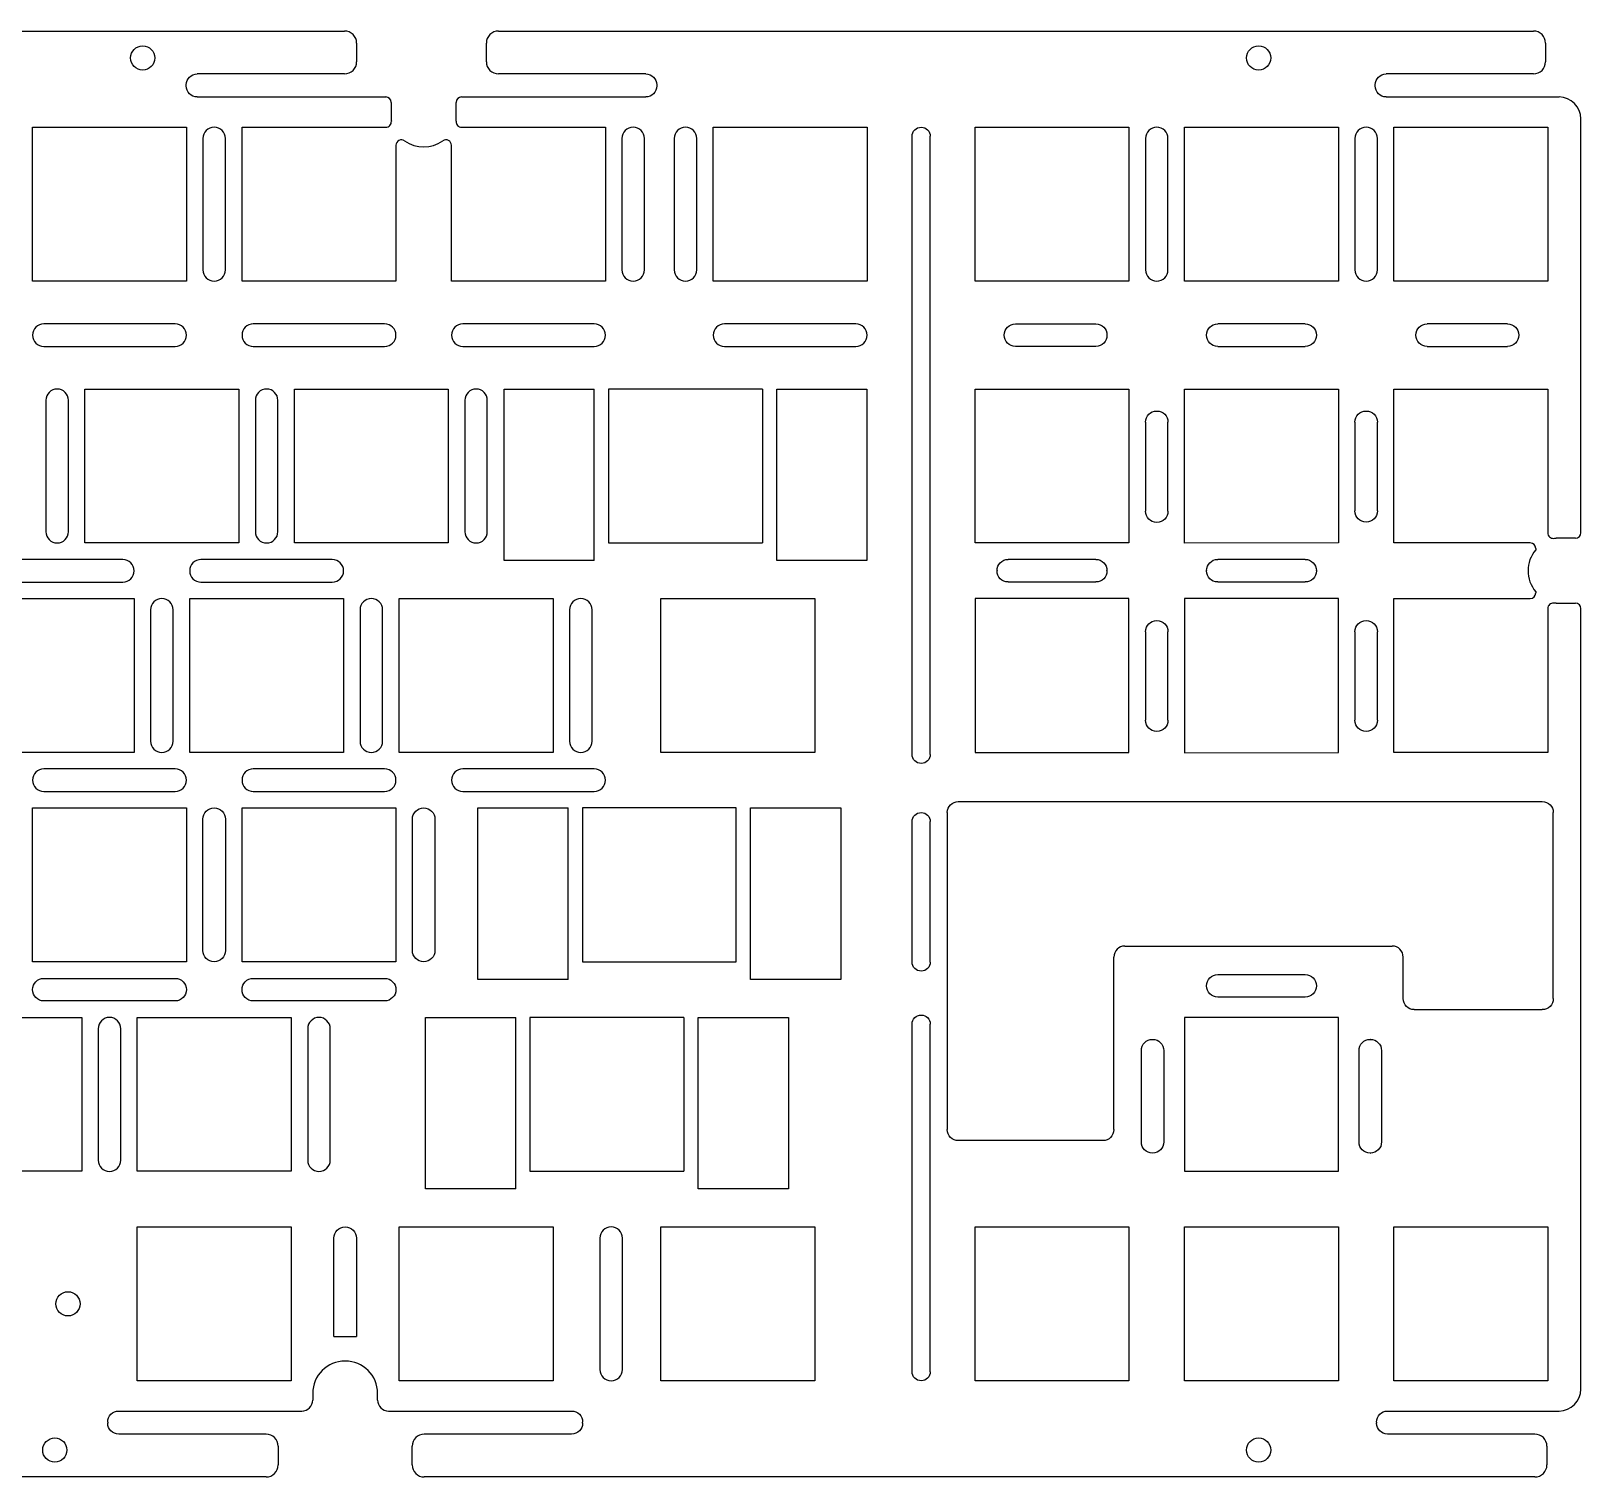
# Model space of a CAD drawing. Header units: millimetres. Extents: x 232 to 1078, y -277 to 130.
# Drawn here: x 935.9 to 1076.8, y -59.4 to 72.1 of the extents above; entities that cross this region are included whole.
import ezdxf

# ---------------------------------------------------------------- set-up
doc = ezdxf.new("R2010")
doc.units = ezdxf.units.MM
doc.layers.add('1', color=7, linetype='Continuous')

msp = doc.modelspace()

# ---------------------------------------------------------------- linework, layer by layer
at = {"layer": '1', "color": 0}
for p, q in [((888.08292, 72.11322), (964.37048, 72.11322)), ((978.37048, 72.11322), (1072.51446, 72.11322)), ((965.47048, 71.01322), (965.47048, 69.31322)), ((977.27048, 69.31322), (977.27048, 71.01322)), ((1073.61446, 71.01322), (1073.61446, 69.31322)), ((964.37048, 68.21322), (950.97048, 68.21322)), ((991.77048, 68.21322), (978.37048, 68.21322)), ((1072.51446, 68.21322), (1059.11446, 68.21322)), ((949.97048, 67.11322), (949.97048, 67.21322)), ((992.77048, 67.21322), (992.77048, 67.11322)), ((1058.11446, 67.11322), (1058.11446, 67.21322)), ((950.97048, 66.11322), (968.12048, 66.11322)), ((968.62048, 65.61322), (968.62048, 64.11422)), ((974.52048, 64.11422), (974.52048, 65.61322)), ((975.02048, 66.11322), (991.77048, 66.11322)), ((1059.11446, 66.11322), (1074.83642, 66.11322)), ((1076.83642, 26.47911), (1076.83642, 64.11322)), ((935.99542, 49.36322), (935.99542, 63.36322)), ((935.99542, 63.36322), (949.99542, 63.36322)), ((949.99542, 63.36322), (949.99542, 49.36322)), ((951.49548, 62.33742), (951.49548, 50.38822)), ((953.54548, 50.38822), (953.54548, 62.33742)), ((955.04542, 63.36322), (968.12962, 63.36322)), ((955.04542, 49.36322), (955.04542, 63.36322)), ((975.01134, 63.36322), (988.09542, 63.36322)), ((988.09542, 63.36322), (988.09542, 49.36322)), ((989.59548, 62.33742), (989.59548, 50.38822)), ((991.64548, 50.38822), (991.64548, 62.33742)), ((994.35791, 62.33742), (994.35791, 50.38822)), ((996.40791, 50.38822), (996.40791, 62.33742)), ((997.90842, 63.36322), (1011.90742, 63.36322)), ((997.90842, 49.36322), (997.90842, 63.36322)), ((1011.90742, 63.36322), (1011.90742, 49.36322)), ((1015.99542, 6.32592), (1015.99542, 62.53822)), ((1017.64542, 6.32592), (1017.64542, 62.53822)), ((1021.72042, 63.36322), (1035.72042, 63.36322)), ((1021.72042, 49.36322), (1021.72042, 63.36322)), ((1035.72042, 63.36322), (1035.72042, 49.36322)), ((1037.22048, 62.33742), (1037.22048, 50.38822)), ((1039.27048, 50.38822), (1039.27048, 62.33742)), ((1040.77042, 63.36322), (1054.77042, 63.36322)), ((1040.77042, 49.36322), (1040.77042, 63.36322)), ((1054.77042, 63.36322), (1054.77042, 49.36322)), ((1056.27048, 62.33742), (1056.27048, 50.38822)), ((1058.32048, 50.38822), (1058.32048, 62.33742)), ((1059.82042, 49.36322), (1059.82042, 63.36322)), ((1059.82042, 63.36322), (1073.82042, 63.36322)), ((1073.82042, 63.36322), (1073.82042, 49.36322)), ((969.04542, 61.72108), (969.04542, 49.36322)), ((974.09542, 49.36322), (974.09542, 61.72099)), ((949.99542, 49.36322), (935.99542, 49.36322)), ((969.04542, 49.36322), (955.04542, 49.36322)), ((988.09542, 49.36322), (974.09542, 49.36322)), ((1011.90742, 49.36322), (997.90842, 49.36322)), ((1035.72042, 49.36322), (1021.72042, 49.36322)), ((1054.77042, 49.36322), (1040.77042, 49.36322)), ((1073.82042, 49.36322), (1059.82042, 49.36322)), ((948.97003, 45.48242), (937.02083, 45.48242)), ((968.02003, 45.48242), (956.07083, 45.48242)), ((987.07003, 45.48242), (975.12083, 45.48242)), ((1010.88253, 45.48242), (998.93333, 45.48242)), ((1025.39042, 45.48242), (1032.70042, 45.48242)), ((1051.75042, 45.48242), (1043.79042, 45.48242)), ((1070.15042, 45.48242), (1062.84042, 45.48242)), ((1024.37042, 44.45242), (1024.37042, 44.46242)), ((1033.72042, 44.46242), (1033.72042, 44.45242)), ((1042.77042, 44.46242), (1042.77042, 44.45242)), ((1052.77042, 44.45242), (1052.77042, 44.46242)), ((1061.82042, 44.46242), (1061.82042, 44.45242)), ((1071.17042, 44.45242), (1071.17042, 44.46242)), ((937.02083, 43.43242), (948.97003, 43.43242)), ((956.07083, 43.43242), (968.02003, 43.43242)), ((975.12083, 43.43242), (987.07003, 43.43242)), ((998.93333, 43.43242), (1010.88253, 43.43242)), ((1032.70042, 43.43242), (1025.39042, 43.43242)), ((1043.79042, 43.43242), (1051.75042, 43.43242)), ((1062.84042, 43.43242), (1070.15042, 43.43242)), ((940.75842, 39.55162), (954.75742, 39.55162)), ((940.75842, 25.55092), (940.75842, 39.55162)), ((954.75742, 39.55162), (954.75742, 25.55092)), ((959.80842, 39.55162), (973.80742, 39.55162)), ((959.80842, 25.55092), (959.80842, 39.55162)), ((973.80742, 39.55162), (973.80742, 25.55092)), ((978.88242, 23.95092), (978.88242, 39.55022)), ((978.88242, 39.55022), (987.08242, 39.55022)), ((987.08242, 23.95092), (987.08242, 39.55022)), ((988.38242, 39.55022), (988.38342, 39.55022)), ((988.38242, 39.55022), (988.38242, 25.55092)), ((988.38342, 39.55162), (988.38342, 39.55022)), ((1002.38242, 39.55162), (988.38342, 39.55162)), ((1002.38242, 39.55022), (1002.38242, 39.55162)), ((1002.38242, 39.55022), (1002.38342, 39.55022)), ((1002.38342, 39.55022), (1002.38342, 25.55092)), ((1003.68342, 39.55022), (1011.88342, 39.55022)), ((1003.68342, 23.95092), (1003.68342, 39.55022)), ((1011.88342, 39.55022), (1011.88342, 23.95092)), ((1021.72042, 39.55162), (1035.72042, 39.55162)), ((1021.72042, 25.55092), (1021.72042, 39.55162)), ((1035.72042, 39.55162), (1035.72042, 25.55092)), ((1040.77042, 25.52592), (1040.77042, 39.55162)), ((1040.77042, 39.55162), (1054.77042, 39.55162)), ((1054.77042, 39.55162), (1054.77042, 25.55092)), ((1059.82042, 25.55092), (1059.82042, 39.55162)), ((1059.82042, 39.55162), (1073.82042, 39.55162)), ((1073.82042, 39.55162), (1073.82042, 26.47004)), ((937.20823, 38.52512), (937.20823, 26.57592)), ((939.25823, 26.57592), (939.25823, 38.52512)), ((956.25833, 38.52512), (956.25833, 26.57592)), ((958.30833, 26.57592), (958.30833, 38.52512)), ((975.30838, 38.52512), (975.30838, 26.57592)), ((977.35838, 26.57592), (977.35838, 38.52512)), ((1038.25052, 37.55162), (1038.24052, 37.55162)), ((1057.30052, 37.55162), (1057.29052, 37.55162)), ((1037.22052, 36.53162), (1037.22052, 28.44592)), ((1039.27052, 28.44592), (1039.27052, 36.53162)), ((1056.27052, 36.53162), (1056.27052, 28.45842)), ((1058.32052, 28.45842), (1058.32052, 36.53162)), ((1038.24052, 27.42592), (1038.25052, 27.42592)), ((1057.29052, 27.43842), (1057.30052, 27.43842)), ((954.75742, 25.55092), (940.75842, 25.55092)), ((973.80742, 25.55092), (959.80842, 25.55092)), ((988.38242, 25.55092), (1002.38342, 25.55092)), ((1035.72042, 25.55092), (1021.72042, 25.55092)), ((1054.77042, 25.55092), (1040.77042, 25.52592)), ((1072.22116, 25.55092), (1059.82042, 25.55092)), ((1076.33642, 25.97911), (1074.57042, 25.97911)), ((944.20783, 24.05012), (932.25863, 24.05012)), ((963.25788, 24.05012), (951.30868, 24.05012)), ((1032.70042, 24.05411), (1024.74042, 24.05411)), ((1051.75042, 24.05411), (1043.79042, 24.05411)), ((1072.72116, 25.05092), (1072.72116, 24.93785)), ((987.08242, 23.95092), (978.88242, 23.95092)), ((1011.88342, 23.95092), (1003.68342, 23.95092)), ((1023.72042, 23.03411), (1023.72042, 23.02411)), ((1033.72042, 23.02411), (1033.72042, 23.03411)), ((1042.77042, 23.03411), (1042.77042, 23.02411)), ((1052.77042, 23.02411), (1052.77042, 23.03411)), ((932.25863, 22.00012), (944.20783, 22.00012)), ((951.30868, 22.00012), (963.25788, 22.00012)), ((1024.74042, 22.00411), (1032.70042, 22.00411)), ((1043.79042, 22.00411), (1051.75042, 22.00411)), ((931.23342, 20.50162), (945.23242, 20.50162)), ((945.23242, 20.50162), (945.23242, 6.50092)), ((950.28342, 20.50162), (964.28242, 20.50162)), ((950.28342, 6.50092), (950.28342, 20.50162)), ((964.28242, 20.50162), (964.28242, 6.50092)), ((969.33342, 20.50162), (983.33242, 20.50162)), ((969.33342, 6.50092), (969.33342, 20.50162)), ((983.33242, 20.50162), (983.33242, 6.50092)), ((993.14542, 6.50092), (993.14542, 20.50162)), ((993.14542, 20.50162), (1007.14542, 20.50162)), ((1007.14542, 20.50162), (1007.14542, 6.50092)), ((1035.72042, 20.50162), (1021.72042, 20.50162)), ((1021.72042, 20.50162), (1021.72042, 6.50092)), ((1035.72042, 6.50092), (1035.72042, 20.50162)), ((1054.77042, 20.50162), (1040.77042, 20.50162)), ((1040.77042, 20.50162), (1040.77042, 6.47592)), ((1054.77042, 6.50092), (1054.77042, 20.50162)), ((1059.82042, 6.50092), (1059.82042, 20.50162)), ((1059.82042, 20.50162), (1072.22116, 20.50162)), ((1072.72116, 21.12036), (1072.72116, 21.00162)), ((1074.57042, 20.07911), (1076.33642, 20.07911)), ((946.73328, 19.47512), (946.73328, 7.52592)), ((948.78328, 7.52592), (948.78328, 19.47512)), ((965.78333, 19.47512), (965.78333, 7.52592)), ((967.83333, 7.52592), (967.83333, 19.47512)), ((984.83338, 19.47512), (984.83338, 7.52592)), ((986.88338, 7.52592), (986.88338, 19.47512)), ((1038.25052, 18.50162), (1038.24032, 18.50162)), ((1057.30032, 18.50162), (1057.29052, 18.50162)), ((1073.82042, 19.58818), (1073.82042, 6.50092)), ((1076.83642, -51.39913), (1076.83642, 19.57911)), ((1037.22032, 17.48162), (1037.22032, 9.42092)), ((1039.27052, 9.42092), (1039.27052, 17.48162)), ((1056.27052, 17.48162), (1056.27052, 9.42092)), ((1058.32032, 9.42092), (1058.32032, 17.48162)), ((1038.24032, 8.40092), (1038.25052, 8.40092)), ((1057.29052, 8.40092), (1057.30032, 8.40092)), ((945.23242, 6.50092), (931.23342, 6.50092)), ((964.28242, 6.50092), (950.28342, 6.50092)), ((983.33242, 6.50092), (969.33342, 6.50092)), ((1007.14542, 6.50092), (993.14542, 6.50092)), ((1021.72042, 6.50092), (1035.72042, 6.50092)), ((1040.77042, 6.47592), (1054.77042, 6.50092)), ((1073.82042, 6.50092), (1059.82042, 6.50092)), ((948.96923, 5.00012), (937.02003, 5.00012)), ((968.01923, 5.00012), (956.07003, 5.00012)), ((987.06923, 5.00012), (975.12003, 5.00012)), ((937.02003, 2.95012), (948.96923, 2.95012)), ((956.07003, 2.95012), (968.01923, 2.95012)), ((975.12003, 2.95012), (987.06923, 2.95012)), ((935.99542, 1.45162), (949.99542, 1.45162)), ((935.99542, -12.54908), (935.99542, 1.45162)), ((949.99542, 1.45162), (949.99542, -12.54908)), ((955.04542, 1.45162), (969.04542, 1.45162)), ((955.04542, -12.54908), (955.04542, 1.45162)), ((969.04542, 1.45162), (969.04542, -12.54908)), ((976.50042, 1.45022), (984.70042, 1.45022)), ((976.50042, -14.14908), (976.50042, 1.45022)), ((984.70042, -14.14908), (984.70042, 1.45022)), ((986.00042, 1.45162), (986.00042, -12.54908)), ((1000.00142, 1.45162), (986.00042, 1.45162)), ((1000.00142, -12.54908), (1000.00142, 1.45162)), ((1001.30142, -14.14908), (1001.30142, 1.45022)), ((1001.30142, 1.45022), (1009.50142, 1.45022)), ((1009.50142, 1.45022), (1009.50142, -14.14908)), ((1020.19572, 2.03552), (1073.31462, 2.03552)), ((951.49468, -11.52408), (951.49468, 0.42512)), ((953.54468, 0.42512), (953.54468, -11.52408)), ((970.54468, -11.52408), (970.54468, 0.42512)), ((972.59468, 0.42512), (972.59468, -11.52408)), ((1015.99542, -12.56065), (1015.99542, 0.21052)), ((1017.64542, -12.56065), (1017.64542, 0.21052)), ((1019.19572, 1.03552), (1019.19572, -27.80258)), ((1074.31462, -15.88808), (1074.31462, 1.03552)), ((1035.34599, -11.11488), (1059.66429, -11.11488)), ((949.99542, -12.54908), (935.99542, -12.54908)), ((969.04542, -12.54908), (955.04542, -12.54908)), ((986.00042, -12.54908), (1000.00142, -12.54908)), ((1034.34599, -27.80258), (1034.34599, -12.11488)), ((1060.66429, -15.88808), (1060.66429, -12.11488)), ((937.02003, -14.04908), (948.96923, -14.04908)), ((956.07003, -14.04908), (968.01923, -14.04908)), ((1043.79542, -13.70157), (1051.74542, -13.70157)), ((984.70042, -14.14908), (976.50042, -14.14908)), ((1009.50142, -14.14908), (1001.30142, -14.14908)), ((948.96923, -16.09908), (937.02003, -16.09908)), ((968.01923, -16.09908), (956.07003, -16.09908)), ((1051.74542, -15.75157), (1043.79542, -15.75157)), ((1061.66429, -16.88808), (1073.31462, -16.88808)), ((926.47042, -17.59838), (940.47042, -17.59838)), ((940.47042, -17.59838), (940.47042, -31.59918)), ((945.52042, -17.59838), (959.52042, -17.59838)), ((945.52042, -31.59918), (945.52042, -17.59838)), ((959.52042, -17.59838), (959.52042, -31.59918)), ((971.73792, -33.19918), (971.73792, -17.59988)), ((971.73792, -17.59988), (979.93792, -17.59988)), ((979.93792, -33.19918), (979.93792, -17.59988)), ((981.23792, -17.59988), (981.23792, -31.59918)), ((981.23792, -17.59988), (981.23842, -17.59988)), ((995.23842, -17.59838), (981.23842, -17.59838)), ((981.23842, -17.59838), (981.23842, -17.59988)), ((995.23842, -17.59988), (995.23842, -17.59838)), ((995.23842, -17.59988), (995.23892, -17.59988)), ((995.23892, -17.59988), (995.23892, -31.59918)), ((996.53892, -33.19918), (996.53892, -17.59988)), ((996.53892, -17.59988), (1004.73892, -17.59988)), ((1004.73892, -17.59988), (1004.73892, -33.19918)), ((1015.99542, -49.82413), (1015.99542, -18.20642)), ((1017.64542, -49.82413), (1017.64542, -18.20642)), ((1054.77042, -17.59838), (1040.77042, -17.59838)), ((1040.77042, -17.59838), (1040.77042, -31.59918)), ((1054.77042, -31.59918), (1054.77042, -17.59838)), ((941.96968, -18.62538), (941.96968, -30.57458)), ((944.01968, -30.57458), (944.01968, -18.62538)), ((961.01968, -18.62543), (961.01968, -30.57463)), ((963.06968, -30.57463), (963.06968, -18.62543)), ((1037.87532, -19.59838), (1037.86552, -19.59838)), ((1057.67532, -19.59838), (1057.66552, -19.59838)), ((1036.84552, -28.92908), (1036.84552, -20.61838)), ((1038.89532, -20.61838), (1038.89532, -28.92908)), ((1056.64552, -28.92908), (1056.64552, -20.61838)), ((1058.69532, -20.61838), (1058.69532, -28.92908)), ((1033.34599, -28.80258), (1020.19572, -28.80258)), ((1037.86552, -29.94908), (1037.87532, -29.94908)), ((1057.66552, -29.94908), (1057.67532, -29.94908)), ((940.47042, -31.59918), (926.47042, -31.59918)), ((959.52042, -31.59918), (945.52042, -31.59918)), ((981.23792, -31.59918), (995.23892, -31.59918)), ((1040.77042, -31.59918), (1054.77042, -31.59918)), ((979.93792, -33.19918), (971.73792, -33.19918)), ((1004.73892, -33.19918), (996.53892, -33.19918)), ((945.52042, -36.64828), (959.52042, -36.64828)), ((945.52042, -50.64913), (945.52042, -36.64828)), ((959.52042, -36.64828), (959.52042, -50.64913)), ((969.33342, -50.64913), (969.33342, -36.64828)), ((969.33342, -36.64828), (983.33242, -36.64828)), ((983.33242, -36.64828), (983.33242, -50.64913)), ((993.14542, -50.64913), (993.14542, -36.64828)), ((993.14542, -36.64828), (1007.14542, -36.64828)), ((1007.14542, -36.64828), (1007.14542, -50.64913)), ((1021.72042, -50.64913), (1021.72042, -36.64828)), ((1021.72042, -36.64828), (1035.72042, -36.64828)), ((1035.72042, -36.64828), (1035.72042, -50.64913)), ((1040.77042, -50.64913), (1040.77042, -36.64828)), ((1040.77042, -36.64828), (1054.77042, -36.64828)), ((1054.77042, -36.64828), (1054.77042, -50.64913)), ((1059.82042, -36.64828), (1073.82042, -36.64828)), ((1059.82042, -50.64913), (1059.82042, -36.64828)), ((1073.82042, -36.64828), (1073.82042, -50.64913)), ((963.40193, -46.62408), (963.40193, -37.67488)), ((965.45193, -37.67488), (965.45193, -46.62408)), ((987.59613, -37.67488), (987.59613, -49.62408)), ((989.64613, -49.62408), (989.64613, -37.67488)), ((963.40193, -46.62408), (965.45193, -46.62408)), ((959.52042, -50.64913), (945.52042, -50.64913)), ((983.33242, -50.64913), (969.33342, -50.64913)), ((1007.14542, -50.64913), (993.14542, -50.64913)), ((1035.72042, -50.64913), (1021.72042, -50.64913)), ((1054.77042, -50.64913), (1040.77042, -50.64913)), ((1073.82042, -50.64913), (1059.82042, -50.64913)), ((961.47693, -51.80088), (961.47693, -52.39913)), ((967.37693, -52.39913), (967.37693, -51.80088)), ((943.82693, -53.39913), (960.47693, -53.39913)), ((968.37693, -53.39913), (985.02693, -53.39913)), ((1059.23646, -53.39913), (1074.83642, -53.39913)), ((942.82693, -54.39913), (942.82693, -54.49913)), ((986.02693, -54.49913), (986.02693, -54.39913)), ((1058.23646, -54.39913), (1058.23646, -54.49913)), ((957.22693, -55.49913), (943.82693, -55.49913)), ((985.02693, -55.49913), (971.62693, -55.49913)), ((1072.63646, -55.49913), (1059.23646, -55.49913)), ((958.32693, -56.59913), (958.32693, -58.29918)), ((970.52693, -58.29918), (970.52693, -56.59913)), ((1073.73646, -56.59913), (1073.73646, -58.29918)), ((957.22693, -59.39918), (891.04145, -59.39918)), ((1072.63646, -59.39918), (971.62693, -59.39918))]:
    msp.add_line(p, q, dxfattribs=at)
for centre in [(946.01446, 69.66322), (1047.51446, 69.66322), (939.21392, -43.64871), (938.01446, -56.94918), (1047.51446, -56.94918)]:
    msp.add_circle(centre, 1.1, dxfattribs=at)
for centre, radius, start, end in [((964.37048, 71.01322), 1.1, 0, 90), ((978.37048, 71.01322), 1.1, 90, 180), ((1072.51446, 71.01322), 1.1, 0, 90), ((964.37048, 69.31322), 1.1, 270, 0), ((978.37048, 69.31322), 1.1, 180, 270), ((1072.51446, 69.31322), 1.1, 270, 0), ((968.12048, 65.61322), 0.5, 0, 90), ((975.02048, 65.61322), 0.5, 90, 180), ((1074.83642, 64.11322), 2, 0, 90), ((968.12962, 63.86322), 0.5, 270, 4.172162), ((971.57048, 64.11422), 2.95, 180, 184.172162), ((975.01134, 63.86322), 0.5, 175.827838, 270), ((971.57048, 64.11422), 2.95, 355.827838, 0), ((952.52048, 62.33742), 1.025, 0, 180), ((969.54542, 61.72108), 0.5, 54.057439, 180), ((971.57048, 64.51422), 2.95, 234.057439, 305.940099), ((973.59542, 61.72099), 0.5, 0, 125.940099), ((990.62048, 62.33742), 1.025, 0, 180), ((995.38291, 62.33742), 1.025, 0, 180), ((1038.24548, 62.33742), 1.025, 0, 180), ((1057.29548, 62.33742), 1.025, 0, 180), ((952.52048, 50.38822), 1.025, 180, 0), ((990.62048, 50.38822), 1.025, 180, 0), ((995.38291, 50.38822), 1.025, 180, 0), ((1038.24548, 50.38822), 1.025, 180, 0), ((1057.29548, 50.38822), 1.025, 180, 0), ((937.02083, 44.45742), 1.025, 90, 270), ((948.97003, 44.45742), 1.025, 270, 90), ((956.07083, 44.45742), 1.025, 90, 270), ((968.02003, 44.45742), 1.025, 270, 90), ((975.12083, 44.45742), 1.025, 90, 270), ((987.07003, 44.45742), 1.025, 270, 90), ((998.93333, 44.45742), 1.025, 90, 270), ((1010.88253, 44.45742), 1.025, 270, 90), ((938.23323, 38.52512), 1.025, 0, 180), ((957.28333, 38.52512), 1.025, 0, 180), ((976.33338, 38.52512), 1.025, 0, 180), ((938.23323, 26.57592), 1.025, 180, 0), ((957.28333, 26.57592), 1.025, 180, 0), ((976.33338, 26.57592), 1.025, 180, 0), ((1072.22116, 25.05092), 0.5, 0, 90), ((1074.32042, 26.47004), 0.5, 180, 274.15551), ((1076.33642, 26.47911), 0.5, 270, 0), ((944.20783, 23.02512), 1.025, 270, 90), ((951.30868, 23.02512), 1.025, 90, 270), ((963.25788, 23.02512), 1.025, 270, 90), ((1074.97042, 23.02911), 2.95, 139.681707, 220.318293), ((947.75828, 19.47512), 1.025, 0, 180), ((966.80833, 19.47512), 1.025, 0, 180), ((985.85838, 19.47512), 1.025, 0, 180), ((1072.22116, 21.00162), 0.5, 270, 0), ((1074.32042, 19.58818), 0.5, 85.84449, 180), ((1076.33642, 19.57911), 0.5, 0, 90), ((947.75828, 7.52592), 1.025, 180, 0), ((966.80833, 7.52592), 1.025, 180, 0), ((985.85838, 7.52592), 1.025, 180, 0), ((937.02003, 3.97512), 1.025, 90, 270), ((948.96923, 3.97512), 1.025, 270, 90), ((956.07003, 3.97512), 1.025, 90, 270), ((968.01923, 3.97512), 1.025, 270, 90), ((975.12003, 3.97512), 1.025, 90, 270), ((987.06923, 3.97512), 1.025, 270, 90), ((1035.34599, -12.11488), 1, 90, 180), ((1059.66429, -12.11488), 1, 0, 90), ((942.99468, -18.62538), 1.025, 0, 180), ((962.04468, -18.62543), 1.025, 0, 180), ((942.99468, -30.57458), 1.025, 180, 0), ((962.04468, -30.57463), 1.025, 180, 0), ((988.62113, -37.67488), 1.025, 0, 180), ((964.42693, -51.80088), 2.95, 0, 180), ((988.62113, -49.62408), 1.025, 180, 0), ((1074.83642, -51.39913), 2, 270, 0), ((960.47693, -52.39913), 1, 270, 0), ((968.37693, -52.39913), 1, 180, 270), ((957.22693, -56.59913), 1.1, 0, 90), ((971.62693, -56.59913), 1.1, 90, 180), ((1072.63646, -56.59913), 1.1, 0, 90), ((957.22693, -58.29918), 1.1, 270, 0), ((971.62693, -58.29918), 1.1, 180, 270), ((1072.63646, -58.29918), 1.1, 270, 0)]:
    msp.add_arc(centre, radius, start, end, dxfattribs=at)
at = {"layer": '1', "color": 0, "extrusion": (0, 0, -1)}
for centre, radius, start, end in [((-950.97048, 67.21322), 1, 0, 90), ((-991.77048, 67.21322), 1, 90, 180), ((-1059.11446, 67.21322), 1, 0, 90), ((-950.97048, 67.11322), 1, 270, 0), ((-991.77048, 67.11322), 1, 180, 270), ((-1059.11446, 67.11322), 1, 270, 0), ((-1016.82042, 62.53822), 0.825, 0, 180), ((-1025.39042, 44.46242), 1.02, 0, 90), ((-1032.70042, 44.46242), 1.02, 90, 180), ((-1043.79042, 44.46242), 1.02, 0, 90), ((-1051.75042, 44.46242), 1.02, 90, 180), ((-1062.84042, 44.46242), 1.02, 0, 90), ((-1070.15042, 44.46242), 1.02, 90, 180), ((-1025.39042, 44.45242), 1.02, 270, 0), ((-1032.70042, 44.45242), 1.02, 180, 270), ((-1043.79042, 44.45242), 1.02, 270, 0), ((-1051.75042, 44.45242), 1.02, 180, 270), ((-1062.84042, 44.45242), 1.02, 270, 0), ((-1070.15042, 44.45242), 1.02, 180, 270), ((-1038.24052, 36.53162), 1.02, 0, 90), ((-1038.25052, 36.53162), 1.02, 90, 180), ((-1057.29052, 36.53162), 1.02, 0, 90), ((-1057.30052, 36.53162), 1.02, 90, 180), ((-1038.24052, 28.44592), 1.02, 270, 0), ((-1038.25052, 28.44592), 1.02, 180, 270), ((-1057.29052, 28.45842), 1.02, 270, 0), ((-1057.30052, 28.45842), 1.02, 180, 270), ((-1074.57042, 23.02911), 2.95, 85.84449, 90), ((-1024.74042, 23.03411), 1.02, 0, 90), ((-1032.70042, 23.03411), 1.02, 90, 180), ((-1043.79042, 23.03411), 1.02, 0, 90), ((-1051.75042, 23.03411), 1.02, 90, 180), ((-1024.74042, 23.02411), 1.02, 270, 0), ((-1032.70042, 23.02411), 1.02, 180, 270), ((-1043.79042, 23.02411), 1.02, 270, 0), ((-1051.75042, 23.02411), 1.02, 180, 270), ((-1074.57042, 23.02911), 2.95, 270, 274.15551), ((-1038.24032, 17.48162), 1.02, 0, 90), ((-1038.25052, 17.48162), 1.02, 90, 180), ((-1057.29052, 17.48162), 1.02, 0, 90), ((-1057.30032, 17.48162), 1.02, 90, 180), ((-1038.24032, 9.42092), 1.02, 270, 0), ((-1038.25052, 9.42092), 1.02, 180, 270), ((-1057.29052, 9.42092), 1.02, 270, 0), ((-1057.30032, 9.42092), 1.02, 180, 270), ((-1016.82042, 6.32592), 0.825, 180, 0), ((-952.51968, 0.42512), 1.025, 0, 180), ((-971.56968, 0.42512), 1.025, 0, 180), ((-1020.19572, 1.03552), 1, 0, 90), ((-1073.31462, 1.03552), 1, 90, 180), ((-1016.82042, 0.21052), 0.825, 0, 180), ((-952.51968, -11.52408), 1.025, 180, 0), ((-971.56968, -11.52408), 1.025, 180, 0), ((-1016.82042, -12.56065), 0.825, 180, 0), ((-937.02003, -15.07408), 1.025, 270, 90), ((-948.96923, -15.07408), 1.025, 90, 270), ((-956.07003, -15.07408), 1.025, 270, 90), ((-968.01923, -15.07408), 1.025, 90, 270), ((-1043.79542, -14.72657), 1.025, 270, 90), ((-1051.74542, -14.72657), 1.025, 90, 270), ((-1061.66429, -15.88808), 1, 270, 0), ((-1073.31462, -15.88808), 1, 180, 270), ((-1016.82042, -18.20642), 0.825, 0, 180), ((-1037.86552, -20.61838), 1.02, 0, 90), ((-1037.87532, -20.61838), 1.02, 90, 180), ((-1057.66552, -20.61838), 1.02, 0, 90), ((-1057.67532, -20.61838), 1.02, 90, 180), ((-1020.19572, -27.80258), 1, 270, 0), ((-1033.34599, -27.80258), 1, 180, 270), ((-1037.86552, -28.92908), 1.02, 270, 0), ((-1037.87532, -28.92908), 1.02, 180, 270), ((-1057.66552, -28.92908), 1.02, 270, 0), ((-1057.67532, -28.92908), 1.02, 180, 270), ((-964.42693, -37.67488), 1.025, 0, 180), ((-1016.82042, -49.82413), 0.825, 180, 0), ((-943.82693, -54.39913), 1, 0, 90), ((-985.02693, -54.39913), 1, 90, 180), ((-1059.23646, -54.39913), 1, 0, 90), ((-943.82693, -54.49913), 1, 270, 0), ((-985.02693, -54.49913), 1, 180, 270), ((-1059.23646, -54.49913), 1, 270, 0)]:
    msp.add_arc(centre, radius, start, end, dxfattribs=at)

doc.saveas('drawing.dxf')
